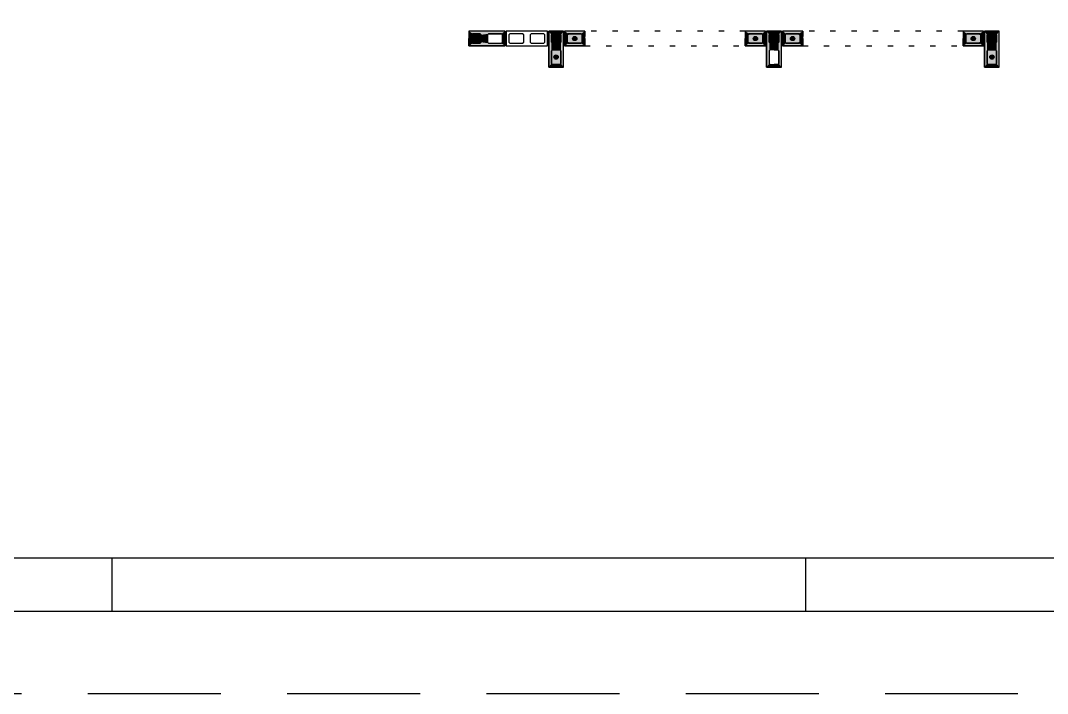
# Model space of a CAD drawing. Extents: x -1.9 to 86, y -1.5 to 61.
# Drawn here: x 19.28 to 38.6, y -1.55 to 11.12 of the extents above; entities that cross this region are included whole.
import ezdxf

# ---------------------------------------------------------------- set-up
doc = ezdxf.new("R2010")
doc.units = 0
doc.header["$MEASUREMENT"] = 0
doc.linetypes.add('ESTILO_TQS_0002', pattern=[0.4, 0.1, -0.3])
doc.linetypes.add('HIDDEN', pattern=[0.375, 0.25, -0.125])
doc.layers.get('0').update_dxf_attribs({"linetype": 'CONTINUOUS'})
doc.layers.get('Defpoints').update_dxf_attribs({"linetype": 'CONTINUOUS'})
for name, color, linetype in [('ARQ_FOLHA', 7, 'CONTINUOUS'), ('PENA_01', 1, 'CONTINUOUS'), ('PENA_02', 2, 'CONTINUOUS'), ('PENA_03', 3, 'CONTINUOUS'), ('PENA_11', 252, 'CONTINUOUS'), ('PENA_21', 100, 'CONTINUOUS'), ('PENA_23', 50, 'CONTINUOUS')]:
    doc.layers.add(name, color=color, linetype=linetype)

# ---------------------------------------------------------------- blocks, each defined once
blk = doc.blocks.new('FOLHA A1 - 841 X 594')
at = {"layer": 'ARQ_FOLHA', "color": 1}
for p, q in [((-631, 10), (-631, 0)), ((-500.5, 10), (-500.5, 0))]:
    blk.add_line(p, q, dxfattribs=at)
for points in [[(-841, 0), (0, 0), (0, 594), (-841, 594)], [(-816, 10), (-10, 10), (-10, 584), (-816, 584)]]:
    blk.add_lwpolyline(points, close=True, dxfattribs=at)
at = {"layer": 'Defpoints', "color": 8, "linetype": 'HIDDEN', "ltscale": 100}
blk.add_lwpolyline([(-860.5, 609.5), (-860.5, -15.5), (19.5, -15.5), (19.5, 609.5)], close=True, dxfattribs=at)
blk = doc.blocks.new('*U24')
blk.add_blockref('FOLHA A1 - 841 X 594', (0, 0))

msp = doc.modelspace()

# ---------------------------------------------------------------- linework, layer by layer
at = {"layer": 'PENA_01', "linetype": 'Continuous'}
for points in [[(27.789, 10.691), (27.929, 10.691), (27.949, 10.711), (27.949, 10.851), (27.929, 10.871), (27.789, 10.871), (27.769, 10.851), (27.769, 10.711), (27.789, 10.691)], [(28.089, 10.691), (28.329, 10.691), (28.349, 10.711), (28.349, 10.851), (28.329, 10.871), (28.089, 10.871), (28.069, 10.851), (28.069, 10.711), (28.089, 10.691)], [(28.749, 10.851), (28.729, 10.871), (28.489, 10.871), (28.469, 10.851), (28.469, 10.711), (28.489, 10.691), (28.729, 10.691), (28.749, 10.711), (28.749, 10.851)], [(29.149, 10.851), (29.129, 10.871), (28.889, 10.871), (28.869, 10.851), (28.869, 10.711), (28.889, 10.691), (29.129, 10.691), (29.149, 10.711), (29.149, 10.851)], [(29.269, 10.851), (29.269, 10.711), (29.289, 10.691), (29.429, 10.691), (29.449, 10.711), (29.449, 10.851), (29.429, 10.871), (29.289, 10.871), (29.269, 10.851)], [(29.589, 10.691), (29.829, 10.691), (29.849, 10.711), (29.849, 10.851), (29.829, 10.871), (29.589, 10.871), (29.569, 10.851), (29.569, 10.711), (29.589, 10.691)], [(32.989, 10.691), (33.229, 10.691), (33.249, 10.711), (33.249, 10.851), (33.229, 10.871), (32.989, 10.871), (32.969, 10.851), (32.969, 10.711), (32.989, 10.691)], [(33.369, 10.851), (33.369, 10.711), (33.389, 10.691), (33.529, 10.691), (33.549, 10.711), (33.549, 10.851), (33.529, 10.871), (33.389, 10.871), (33.369, 10.851)], [(33.689, 10.691), (33.929, 10.691), (33.949, 10.711), (33.949, 10.851), (33.929, 10.871), (33.689, 10.871), (33.669, 10.851), (33.669, 10.711), (33.689, 10.691)], [(37.089, 10.691), (37.329, 10.691), (37.349, 10.711), (37.349, 10.851), (37.329, 10.871), (37.089, 10.871), (37.069, 10.851), (37.069, 10.711), (37.089, 10.691)], [(37.469, 10.851), (37.469, 10.711), (37.489, 10.691), (37.629, 10.691), (37.649, 10.711), (37.649, 10.851), (37.629, 10.871), (37.489, 10.871), (37.469, 10.851)], [(29.269, 10.551), (29.269, 10.311), (29.289, 10.291), (29.429, 10.291), (29.449, 10.311), (29.449, 10.551), (29.429, 10.571), (29.289, 10.571), (29.269, 10.551)], [(33.369, 10.551), (33.369, 10.311), (33.389, 10.291), (33.529, 10.291), (33.549, 10.311), (33.549, 10.551), (33.529, 10.571), (33.389, 10.571), (33.369, 10.551)], [(37.469, 10.551), (37.469, 10.311), (37.489, 10.291), (37.629, 10.291), (37.649, 10.311), (37.649, 10.551), (37.629, 10.571), (37.489, 10.571), (37.469, 10.551)]]:
    msp.add_lwpolyline(points, dxfattribs=at)
at = {"layer": 'PENA_02', "linetype": 'Continuous'}
for points in [[(27.719, 10.641), (28.399, 10.641), (28.399, 10.921), (27.719, 10.921), (27.719, 10.641)], [(29.199, 10.921), (28.419, 10.921), (28.419, 10.641), (29.199, 10.641), (29.199, 10.921)], [(29.219, 10.921), (29.219, 10.241), (29.499, 10.241), (29.499, 10.921), (29.219, 10.921)], [(29.519, 10.641), (29.899, 10.641), (29.899, 10.921), (29.519, 10.921), (29.519, 10.641)], [(32.919, 10.641), (33.299, 10.641), (33.299, 10.921), (32.919, 10.921), (32.919, 10.641)], [(33.319, 10.921), (33.319, 10.241), (33.599, 10.241), (33.599, 10.921), (33.319, 10.921)], [(33.619, 10.641), (33.999, 10.641), (33.999, 10.921), (33.619, 10.921), (33.619, 10.641)], [(37.019, 10.641), (37.399, 10.641), (37.399, 10.921), (37.019, 10.921), (37.019, 10.641)], [(37.419, 10.921), (37.419, 10.241), (37.699, 10.241), (37.699, 10.921), (37.419, 10.921)]]:
    msp.add_lwpolyline(points, dxfattribs=at)
at = {"layer": 'PENA_03', "linetype": 'Continuous'}
for points in [[(27.949, 10.711), (27.929, 10.691), (27.789, 10.691), (27.769, 10.711), (27.769, 10.851), (27.789, 10.871), (27.929, 10.871), (27.949, 10.851), (27.949, 10.711)], [(29.449, 10.711), (29.429, 10.691), (29.289, 10.691), (29.269, 10.711), (29.269, 10.851), (29.289, 10.871), (29.429, 10.871), (29.449, 10.851), (29.449, 10.711)], [(29.849, 10.711), (29.829, 10.691), (29.589, 10.691), (29.569, 10.711), (29.569, 10.851), (29.589, 10.871), (29.829, 10.871), (29.849, 10.851), (29.849, 10.711)], [(33.249, 10.711), (33.229, 10.691), (32.989, 10.691), (32.969, 10.711), (32.969, 10.851), (32.989, 10.871), (33.229, 10.871), (33.249, 10.851), (33.249, 10.711)], [(33.549, 10.711), (33.529, 10.691), (33.389, 10.691), (33.369, 10.711), (33.369, 10.851), (33.389, 10.871), (33.529, 10.871), (33.549, 10.851), (33.549, 10.711)], [(33.949, 10.711), (33.929, 10.691), (33.689, 10.691), (33.669, 10.711), (33.669, 10.851), (33.689, 10.871), (33.929, 10.871), (33.949, 10.851), (33.949, 10.711)], [(37.349, 10.711), (37.329, 10.691), (37.089, 10.691), (37.069, 10.711), (37.069, 10.851), (37.089, 10.871), (37.329, 10.871), (37.349, 10.851), (37.349, 10.711)], [(37.649, 10.711), (37.629, 10.691), (37.489, 10.691), (37.469, 10.711), (37.469, 10.851), (37.489, 10.871), (37.629, 10.871), (37.649, 10.851), (37.649, 10.711)], [(29.289, 10.291), (29.269, 10.311), (29.269, 10.551), (29.289, 10.571), (29.429, 10.571), (29.449, 10.551), (29.449, 10.311), (29.429, 10.291), (29.289, 10.291)], [(37.489, 10.291), (37.469, 10.311), (37.469, 10.551), (37.489, 10.571), (37.629, 10.571), (37.649, 10.551), (37.649, 10.311), (37.629, 10.291), (37.489, 10.291)]]:
    msp.add_lwpolyline(points, dxfattribs=at)
at = {"layer": 'PENA_03', "linetype": 'ESTILO_TQS_0002'}
for points in [[(29.899, 10.921), (29.899, 10.641), (32.919, 10.641), (32.919, 10.921), (29.899, 10.921)], [(33.999, 10.921), (33.999, 10.641), (37.019, 10.641), (37.019, 10.921), (33.999, 10.921)]]:
    msp.add_lwpolyline(points, dxfattribs=at)
at = {"layer": 'PENA_03', "linetype": 'Continuous'}
for centre in [(27.859, 10.781), (29.359, 10.781), (29.709, 10.781), (33.109, 10.781), (33.459, 10.781), (33.809, 10.781), (37.209, 10.781), (37.559, 10.781), (29.359, 10.431), (37.559, 10.431)]:
    msp.add_circle(centre, 0.04, dxfattribs=at)
for points in [[(27.899, 10.781), (27.839, 10.816), (27.822, 10.795)], [(27.899, 10.781), (27.822, 10.795), (27.822, 10.768)], [(27.899, 10.781), (27.822, 10.768), (27.839, 10.747)], [(27.899, 10.781), (27.866, 10.821), (27.839, 10.816)], [(27.899, 10.781), (27.839, 10.747), (27.866, 10.742)], [(27.899, 10.781), (27.89, 10.807), (27.866, 10.821)], [(27.899, 10.781), (27.866, 10.742), (27.89, 10.756)], [(27.899, 10.781), (27.89, 10.756), (27.899, 10.781)], [(29.399, 10.781), (29.339, 10.816), (29.322, 10.795)], [(29.399, 10.781), (29.322, 10.795), (29.322, 10.768)], [(29.399, 10.781), (29.322, 10.768), (29.339, 10.747)], [(29.399, 10.781), (29.366, 10.821), (29.339, 10.816)], [(29.399, 10.781), (29.339, 10.747), (29.366, 10.742)], [(29.399, 10.781), (29.39, 10.807), (29.366, 10.821)], [(29.399, 10.781), (29.366, 10.742), (29.39, 10.756)], [(29.399, 10.781), (29.39, 10.756), (29.399, 10.781)], [(29.749, 10.781), (29.689, 10.816), (29.672, 10.795)], [(29.749, 10.781), (29.672, 10.795), (29.672, 10.768)], [(29.749, 10.781), (29.672, 10.768), (29.689, 10.747)], [(29.749, 10.781), (29.716, 10.821), (29.689, 10.816)], [(29.749, 10.781), (29.689, 10.747), (29.716, 10.742)], [(29.749, 10.781), (29.74, 10.807), (29.716, 10.821)], [(29.749, 10.781), (29.716, 10.742), (29.74, 10.756)], [(29.749, 10.781), (29.74, 10.756), (29.749, 10.781)], [(33.149, 10.781), (33.089, 10.816), (33.072, 10.795)], [(33.149, 10.781), (33.072, 10.795), (33.072, 10.768)], [(33.149, 10.781), (33.072, 10.768), (33.089, 10.747)], [(33.149, 10.781), (33.116, 10.821), (33.089, 10.816)], [(33.149, 10.781), (33.089, 10.747), (33.116, 10.742)], [(33.149, 10.781), (33.14, 10.807), (33.116, 10.821)], [(33.149, 10.781), (33.116, 10.742), (33.14, 10.756)], [(33.149, 10.781), (33.14, 10.756), (33.149, 10.781)], [(33.499, 10.781), (33.439, 10.816), (33.422, 10.795)], [(33.499, 10.781), (33.422, 10.795), (33.422, 10.768)], [(33.499, 10.781), (33.422, 10.768), (33.439, 10.747)], [(33.499, 10.781), (33.466, 10.821), (33.439, 10.816)], [(33.499, 10.781), (33.439, 10.747), (33.466, 10.742)], [(33.499, 10.781), (33.49, 10.807), (33.466, 10.821)], [(33.499, 10.781), (33.466, 10.742), (33.49, 10.756)], [(33.499, 10.781), (33.49, 10.756), (33.499, 10.781)], [(33.849, 10.781), (33.789, 10.816), (33.772, 10.795)], [(33.849, 10.781), (33.772, 10.795), (33.772, 10.768)], [(33.849, 10.781), (33.772, 10.768), (33.789, 10.747)], [(33.849, 10.781), (33.816, 10.821), (33.789, 10.816)], [(33.849, 10.781), (33.789, 10.747), (33.816, 10.742)], [(33.849, 10.781), (33.84, 10.807), (33.816, 10.821)], [(33.849, 10.781), (33.816, 10.742), (33.84, 10.756)], [(33.849, 10.781), (33.84, 10.756), (33.849, 10.781)], [(37.249, 10.781), (37.189, 10.816), (37.172, 10.795)], [(37.249, 10.781), (37.172, 10.795), (37.172, 10.768)], [(37.249, 10.781), (37.172, 10.768), (37.189, 10.747)], [(37.249, 10.781), (37.216, 10.821), (37.189, 10.816)], [(37.249, 10.781), (37.189, 10.747), (37.216, 10.742)], [(37.249, 10.781), (37.24, 10.807), (37.216, 10.821)], [(37.249, 10.781), (37.216, 10.742), (37.24, 10.756)], [(37.249, 10.781), (37.24, 10.756), (37.249, 10.781)], [(37.599, 10.781), (37.539, 10.816), (37.522, 10.795)], [(37.599, 10.781), (37.522, 10.795), (37.522, 10.768)], [(37.599, 10.781), (37.522, 10.768), (37.539, 10.747)], [(37.599, 10.781), (37.566, 10.821), (37.539, 10.816)], [(37.599, 10.781), (37.539, 10.747), (37.566, 10.742)], [(37.599, 10.781), (37.59, 10.807), (37.566, 10.821)], [(37.599, 10.781), (37.566, 10.742), (37.59, 10.756)], [(37.599, 10.781), (37.59, 10.756), (37.599, 10.781)], [(29.399, 10.431), (29.339, 10.466), (29.322, 10.445)], [(29.399, 10.431), (29.322, 10.445), (29.322, 10.418)], [(29.399, 10.431), (29.366, 10.471), (29.339, 10.466)], [(29.399, 10.431), (29.39, 10.457), (29.366, 10.471)], [(37.599, 10.431), (37.539, 10.466), (37.522, 10.445)], [(37.599, 10.431), (37.522, 10.445), (37.522, 10.418)], [(37.599, 10.431), (37.566, 10.471), (37.539, 10.466)], [(37.599, 10.431), (37.59, 10.457), (37.566, 10.471)], [(29.399, 10.431), (29.322, 10.418), (29.339, 10.397)], [(29.399, 10.431), (29.339, 10.397), (29.366, 10.392)], [(29.399, 10.431), (29.366, 10.392), (29.39, 10.406)], [(29.399, 10.431), (29.39, 10.406), (29.399, 10.431)], [(37.599, 10.431), (37.522, 10.418), (37.539, 10.397)], [(37.599, 10.431), (37.539, 10.397), (37.566, 10.392)], [(37.599, 10.431), (37.566, 10.392), (37.59, 10.406)], [(37.599, 10.431), (37.59, 10.406), (37.599, 10.431)]]:
    msp.add_solid(points, dxfattribs=at)
at = {"layer": 'PENA_11', "linetype": 'Continuous'}
for points in [[(27.949, 10.711), (27.769, 10.851), (27.789, 10.871)], [(27.949, 10.711), (27.769, 10.711), (27.769, 10.851)], [(27.949, 10.711), (27.789, 10.871), (27.929, 10.871)], [(27.949, 10.711), (27.929, 10.871), (27.949, 10.851)], [(27.949, 10.711), (27.949, 10.851), (27.949, 10.711)], [(29.449, 10.711), (29.269, 10.851), (29.289, 10.871)], [(29.449, 10.711), (29.269, 10.711), (29.269, 10.851)], [(29.449, 10.711), (29.289, 10.871), (29.429, 10.871)], [(29.449, 10.711), (29.429, 10.871), (29.449, 10.851)], [(29.449, 10.711), (29.449, 10.851), (29.449, 10.711)], [(29.849, 10.711), (29.569, 10.851), (29.589, 10.871)], [(29.849, 10.711), (29.569, 10.711), (29.569, 10.851)], [(29.849, 10.711), (29.589, 10.871), (29.829, 10.871)], [(29.849, 10.711), (29.829, 10.871), (29.849, 10.851)], [(29.849, 10.711), (29.849, 10.851), (29.849, 10.711)], [(33.249, 10.711), (32.969, 10.851), (32.989, 10.871)], [(33.249, 10.711), (32.969, 10.711), (32.969, 10.851)], [(33.249, 10.711), (32.989, 10.871), (33.229, 10.871)], [(33.249, 10.711), (33.229, 10.871), (33.249, 10.851)], [(33.249, 10.711), (33.249, 10.851), (33.249, 10.711)], [(33.549, 10.711), (33.369, 10.851), (33.389, 10.871)], [(33.549, 10.711), (33.369, 10.711), (33.369, 10.851)], [(33.549, 10.711), (33.389, 10.871), (33.529, 10.871)], [(33.549, 10.711), (33.529, 10.871), (33.549, 10.851)], [(33.549, 10.711), (33.549, 10.851), (33.549, 10.711)], [(33.949, 10.711), (33.669, 10.851), (33.689, 10.871)], [(33.949, 10.711), (33.669, 10.711), (33.669, 10.851)], [(33.949, 10.711), (33.689, 10.871), (33.929, 10.871)], [(33.949, 10.711), (33.929, 10.871), (33.949, 10.851)], [(33.949, 10.711), (33.949, 10.851), (33.949, 10.711)], [(37.349, 10.711), (37.069, 10.851), (37.089, 10.871)], [(37.349, 10.711), (37.069, 10.711), (37.069, 10.851)], [(37.349, 10.711), (37.089, 10.871), (37.329, 10.871)], [(37.349, 10.711), (37.329, 10.871), (37.349, 10.851)], [(37.349, 10.711), (37.349, 10.851), (37.349, 10.711)], [(37.649, 10.711), (37.469, 10.851), (37.489, 10.871)], [(37.649, 10.711), (37.469, 10.711), (37.469, 10.851)], [(37.649, 10.711), (37.489, 10.871), (37.629, 10.871)], [(37.649, 10.711), (37.629, 10.871), (37.649, 10.851)], [(37.649, 10.711), (37.649, 10.851), (37.649, 10.711)], [(27.949, 10.711), (27.789, 10.691), (27.769, 10.711)], [(27.949, 10.711), (27.929, 10.691), (27.789, 10.691)], [(29.449, 10.711), (29.289, 10.691), (29.269, 10.711)], [(29.449, 10.711), (29.429, 10.691), (29.289, 10.691)], [(29.849, 10.711), (29.589, 10.691), (29.569, 10.711)], [(29.849, 10.711), (29.829, 10.691), (29.589, 10.691)], [(33.249, 10.711), (32.989, 10.691), (32.969, 10.711)], [(33.249, 10.711), (33.229, 10.691), (32.989, 10.691)], [(33.549, 10.711), (33.389, 10.691), (33.369, 10.711)], [(33.549, 10.711), (33.529, 10.691), (33.389, 10.691)], [(33.949, 10.711), (33.689, 10.691), (33.669, 10.711)], [(33.949, 10.711), (33.929, 10.691), (33.689, 10.691)], [(37.349, 10.711), (37.089, 10.691), (37.069, 10.711)], [(37.349, 10.711), (37.329, 10.691), (37.089, 10.691)], [(37.649, 10.711), (37.489, 10.691), (37.469, 10.711)], [(37.649, 10.711), (37.629, 10.691), (37.489, 10.691)], [(29.289, 10.291), (29.269, 10.551), (29.289, 10.571)], [(29.289, 10.291), (29.269, 10.311), (29.269, 10.551)], [(29.289, 10.291), (29.289, 10.571), (29.429, 10.571)], [(29.289, 10.291), (29.429, 10.571), (29.449, 10.551)], [(29.289, 10.291), (29.449, 10.551), (29.449, 10.311)], [(37.489, 10.291), (37.469, 10.551), (37.489, 10.571)], [(37.489, 10.291), (37.469, 10.311), (37.469, 10.551)], [(37.489, 10.291), (37.489, 10.571), (37.629, 10.571)], [(37.489, 10.291), (37.629, 10.571), (37.649, 10.551)], [(37.489, 10.291), (37.649, 10.551), (37.649, 10.311)], [(29.289, 10.291), (29.449, 10.311), (29.429, 10.291)], [(29.289, 10.291), (29.429, 10.291), (29.289, 10.291)], [(37.489, 10.291), (37.649, 10.311), (37.629, 10.291)], [(37.489, 10.291), (37.629, 10.291), (37.489, 10.291)]]:
    msp.add_solid(points, dxfattribs=at)
at = {"layer": 'PENA_21', "linetype": 'Continuous'}
for points in [[(27.719, 10.781), (27.769, 10.781), (27.769, 10.851), (27.789, 10.871), (27.929, 10.871), (27.949, 10.851), (27.949, 10.781), (28.069, 10.781), (28.069, 10.851), (28.089, 10.871), (28.329, 10.871), (28.349, 10.851), (28.349, 10.781), (28.399, 10.781), (28.399, 10.921), (27.719, 10.921), (27.719, 10.781)], [(29.359, 10.921), (29.359, 10.871), (29.289, 10.871), (29.269, 10.851), (29.269, 10.711), (29.289, 10.691), (29.359, 10.691), (29.359, 10.571), (29.289, 10.571), (29.269, 10.551), (29.269, 10.311), (29.289, 10.291), (29.359, 10.291), (29.359, 10.241), (29.219, 10.241), (29.219, 10.921), (29.359, 10.921)], [(29.359, 10.921), (29.359, 10.871), (29.429, 10.871), (29.449, 10.851), (29.449, 10.711), (29.429, 10.691), (29.359, 10.691), (29.359, 10.571), (29.429, 10.571), (29.449, 10.551), (29.449, 10.311), (29.429, 10.291), (29.359, 10.291), (29.359, 10.241), (29.499, 10.241), (29.499, 10.921), (29.359, 10.921)], [(33.459, 10.921), (33.459, 10.871), (33.389, 10.871), (33.369, 10.851), (33.369, 10.711), (33.389, 10.691), (33.459, 10.691), (33.459, 10.571), (33.389, 10.571), (33.369, 10.551), (33.369, 10.311), (33.389, 10.291), (33.459, 10.291), (33.459, 10.241), (33.319, 10.241), (33.319, 10.921), (33.459, 10.921)], [(33.459, 10.921), (33.459, 10.871), (33.529, 10.871), (33.549, 10.851), (33.549, 10.711), (33.529, 10.691), (33.459, 10.691), (33.459, 10.571), (33.529, 10.571), (33.549, 10.551), (33.549, 10.311), (33.529, 10.291), (33.459, 10.291), (33.459, 10.241), (33.599, 10.241), (33.599, 10.921), (33.459, 10.921)], [(37.559, 10.921), (37.559, 10.871), (37.489, 10.871), (37.469, 10.851), (37.469, 10.711), (37.489, 10.691), (37.559, 10.691), (37.559, 10.571), (37.489, 10.571), (37.469, 10.551), (37.469, 10.311), (37.489, 10.291), (37.559, 10.291), (37.559, 10.241), (37.419, 10.241), (37.419, 10.921), (37.559, 10.921)], [(37.559, 10.921), (37.559, 10.871), (37.629, 10.871), (37.649, 10.851), (37.649, 10.711), (37.629, 10.691), (37.559, 10.691), (37.559, 10.571), (37.629, 10.571), (37.649, 10.551), (37.649, 10.311), (37.629, 10.291), (37.559, 10.291), (37.559, 10.241), (37.699, 10.241), (37.699, 10.921), (37.559, 10.921)], [(27.719, 10.781), (27.769, 10.781), (27.769, 10.711), (27.789, 10.691), (27.929, 10.691), (27.949, 10.711), (27.949, 10.781), (28.069, 10.781), (28.069, 10.711), (28.089, 10.691), (28.329, 10.691), (28.349, 10.711), (28.349, 10.781), (28.399, 10.781), (28.399, 10.641), (27.719, 10.641), (27.719, 10.781)]]:
    msp.add_lwpolyline(points, dxfattribs=at)
for points in [[(28.399, 10.921), (27.719, 10.921), (27.789, 10.871)], [(27.719, 10.921), (27.719, 10.781), (27.769, 10.781)], [(27.719, 10.921), (27.769, 10.781), (27.769, 10.851)], [(27.719, 10.921), (27.769, 10.851), (27.789, 10.871)], [(28.399, 10.921), (27.789, 10.871), (27.929, 10.871)], [(28.399, 10.921), (27.929, 10.871), (27.949, 10.851)], [(28.399, 10.921), (27.949, 10.851), (28.089, 10.871)], [(27.949, 10.851), (28.069, 10.851), (28.089, 10.871)], [(27.949, 10.851), (27.949, 10.781), (28.069, 10.781)], [(27.949, 10.851), (28.069, 10.781), (28.069, 10.851)], [(28.399, 10.921), (28.089, 10.871), (28.329, 10.871)], [(28.399, 10.921), (28.329, 10.871), (28.349, 10.851)], [(28.399, 10.921), (28.349, 10.851), (28.399, 10.781)], [(28.399, 10.781), (28.349, 10.851), (28.349, 10.781)], [(29.289, 10.871), (29.269, 10.851), (29.219, 10.921)], [(29.289, 10.871), (29.219, 10.921), (29.359, 10.921)], [(29.219, 10.921), (29.269, 10.851), (29.219, 10.241)], [(29.219, 10.241), (29.269, 10.851), (29.269, 10.311)], [(29.269, 10.311), (29.269, 10.851), (29.269, 10.711)], [(29.289, 10.871), (29.359, 10.921), (29.359, 10.871)], [(29.499, 10.921), (29.359, 10.921), (29.429, 10.871)], [(29.429, 10.871), (29.359, 10.921), (29.359, 10.871)], [(29.449, 10.851), (29.499, 10.921), (29.429, 10.871)], [(29.499, 10.241), (29.499, 10.921), (29.449, 10.851)], [(29.449, 10.711), (29.499, 10.241), (29.449, 10.851)], [(33.389, 10.871), (33.369, 10.851), (33.319, 10.921)], [(33.389, 10.871), (33.319, 10.921), (33.459, 10.921)], [(33.319, 10.921), (33.369, 10.851), (33.319, 10.241)], [(33.319, 10.241), (33.369, 10.851), (33.369, 10.311)], [(33.369, 10.311), (33.369, 10.851), (33.369, 10.711)], [(33.389, 10.871), (33.459, 10.921), (33.459, 10.871)], [(33.599, 10.921), (33.459, 10.921), (33.529, 10.871)], [(33.529, 10.871), (33.459, 10.921), (33.459, 10.871)], [(33.549, 10.851), (33.599, 10.921), (33.529, 10.871)], [(33.599, 10.241), (33.599, 10.921), (33.549, 10.851)], [(33.549, 10.711), (33.599, 10.241), (33.549, 10.851)], [(37.489, 10.871), (37.469, 10.851), (37.419, 10.921)], [(37.489, 10.871), (37.419, 10.921), (37.559, 10.921)], [(37.419, 10.921), (37.469, 10.851), (37.419, 10.241)], [(37.419, 10.241), (37.469, 10.851), (37.469, 10.311)], [(37.469, 10.311), (37.469, 10.851), (37.469, 10.711)], [(37.489, 10.871), (37.559, 10.921), (37.559, 10.871)], [(37.699, 10.921), (37.559, 10.921), (37.629, 10.871)], [(37.629, 10.871), (37.559, 10.921), (37.559, 10.871)], [(37.649, 10.851), (37.699, 10.921), (37.629, 10.871)], [(37.699, 10.241), (37.699, 10.921), (37.649, 10.851)], [(37.649, 10.711), (37.699, 10.241), (37.649, 10.851)], [(27.719, 10.641), (27.719, 10.781), (27.769, 10.781)], [(27.719, 10.641), (27.769, 10.781), (27.769, 10.711)], [(27.719, 10.641), (27.769, 10.711), (27.789, 10.691)], [(28.399, 10.641), (27.719, 10.641), (27.789, 10.691)], [(28.399, 10.641), (27.789, 10.691), (27.929, 10.691)], [(28.399, 10.641), (27.929, 10.691), (27.949, 10.711)], [(27.949, 10.711), (27.949, 10.781), (28.069, 10.781)], [(27.949, 10.711), (28.069, 10.781), (28.069, 10.711)], [(28.399, 10.641), (27.949, 10.711), (28.089, 10.691)], [(27.949, 10.711), (28.069, 10.711), (28.089, 10.691)], [(28.399, 10.641), (28.089, 10.691), (28.329, 10.691)], [(28.399, 10.641), (28.329, 10.691), (28.349, 10.711)], [(28.399, 10.641), (28.349, 10.711), (28.399, 10.781)], [(28.399, 10.781), (28.349, 10.711), (28.349, 10.781)], [(29.269, 10.311), (29.269, 10.551), (29.269, 10.711)], [(29.289, 10.691), (29.269, 10.551), (29.269, 10.711)], [(29.289, 10.691), (29.289, 10.571), (29.269, 10.551)], [(29.359, 10.691), (29.289, 10.571), (29.289, 10.691)], [(29.359, 10.691), (29.359, 10.571), (29.289, 10.571)], [(29.359, 10.691), (29.429, 10.571), (29.429, 10.691)], [(29.359, 10.691), (29.359, 10.571), (29.429, 10.571)], [(29.429, 10.691), (29.449, 10.551), (29.449, 10.711)], [(29.429, 10.571), (29.449, 10.551), (29.429, 10.691)], [(29.449, 10.551), (29.499, 10.241), (29.449, 10.711)], [(33.369, 10.311), (33.369, 10.551), (33.369, 10.711)], [(33.389, 10.691), (33.369, 10.551), (33.369, 10.711)], [(33.389, 10.691), (33.389, 10.571), (33.369, 10.551)], [(33.459, 10.691), (33.389, 10.571), (33.389, 10.691)], [(33.459, 10.691), (33.459, 10.571), (33.389, 10.571)], [(33.459, 10.691), (33.529, 10.571), (33.529, 10.691)], [(33.459, 10.691), (33.459, 10.571), (33.529, 10.571)], [(33.529, 10.691), (33.549, 10.551), (33.549, 10.711)], [(33.529, 10.571), (33.549, 10.551), (33.529, 10.691)], [(33.549, 10.551), (33.599, 10.241), (33.549, 10.711)], [(37.469, 10.311), (37.469, 10.551), (37.469, 10.711)], [(37.489, 10.691), (37.469, 10.551), (37.469, 10.711)], [(37.489, 10.691), (37.489, 10.571), (37.469, 10.551)], [(37.559, 10.691), (37.489, 10.571), (37.489, 10.691)], [(37.559, 10.691), (37.559, 10.571), (37.489, 10.571)], [(37.559, 10.691), (37.629, 10.571), (37.629, 10.691)], [(37.559, 10.691), (37.559, 10.571), (37.629, 10.571)], [(37.629, 10.691), (37.649, 10.551), (37.649, 10.711)], [(37.629, 10.571), (37.649, 10.551), (37.629, 10.691)], [(37.649, 10.551), (37.699, 10.241), (37.649, 10.711)], [(29.449, 10.551), (29.449, 10.311), (29.499, 10.241)], [(33.549, 10.551), (33.549, 10.311), (33.599, 10.241)], [(37.649, 10.551), (37.649, 10.311), (37.699, 10.241)], [(29.289, 10.291), (29.219, 10.241), (29.269, 10.311)], [(29.359, 10.241), (29.219, 10.241), (29.289, 10.291)], [(29.359, 10.291), (29.359, 10.241), (29.289, 10.291)], [(29.429, 10.291), (29.359, 10.291), (29.499, 10.241)], [(29.359, 10.291), (29.359, 10.241), (29.499, 10.241)], [(29.449, 10.311), (29.429, 10.291), (29.499, 10.241)], [(33.389, 10.291), (33.319, 10.241), (33.369, 10.311)], [(33.459, 10.241), (33.319, 10.241), (33.389, 10.291)], [(33.459, 10.291), (33.459, 10.241), (33.389, 10.291)], [(33.529, 10.291), (33.459, 10.291), (33.599, 10.241)], [(33.459, 10.291), (33.459, 10.241), (33.599, 10.241)], [(33.549, 10.311), (33.529, 10.291), (33.599, 10.241)], [(37.489, 10.291), (37.419, 10.241), (37.469, 10.311)], [(37.559, 10.241), (37.419, 10.241), (37.489, 10.291)], [(37.559, 10.291), (37.559, 10.241), (37.489, 10.291)], [(37.629, 10.291), (37.559, 10.291), (37.699, 10.241)], [(37.559, 10.291), (37.559, 10.241), (37.699, 10.241)], [(37.649, 10.311), (37.629, 10.291), (37.699, 10.241)]]:
    msp.add_solid(points, dxfattribs=at)
at = {"layer": 'PENA_23', "linetype": 'Continuous'}
for points in [[(29.849, 10.781), (29.899, 10.781), (29.899, 10.921), (29.519, 10.921), (29.519, 10.781), (29.569, 10.781), (29.569, 10.851), (29.589, 10.871), (29.829, 10.871), (29.849, 10.851), (29.849, 10.781)], [(33.249, 10.781), (33.299, 10.781), (33.299, 10.921), (32.919, 10.921), (32.919, 10.781), (32.969, 10.781), (32.969, 10.851), (32.989, 10.871), (33.229, 10.871), (33.249, 10.851), (33.249, 10.781)], [(33.949, 10.781), (33.999, 10.781), (33.999, 10.921), (33.619, 10.921), (33.619, 10.781), (33.669, 10.781), (33.669, 10.851), (33.689, 10.871), (33.929, 10.871), (33.949, 10.851), (33.949, 10.781)], [(37.349, 10.781), (37.399, 10.781), (37.399, 10.921), (37.019, 10.921), (37.019, 10.781), (37.069, 10.781), (37.069, 10.851), (37.089, 10.871), (37.329, 10.871), (37.349, 10.851), (37.349, 10.781)], [(29.849, 10.781), (29.899, 10.781), (29.899, 10.641), (29.519, 10.641), (29.519, 10.781), (29.569, 10.781), (29.569, 10.711), (29.589, 10.691), (29.829, 10.691), (29.849, 10.711), (29.849, 10.781)], [(33.249, 10.781), (33.299, 10.781), (33.299, 10.641), (32.919, 10.641), (32.919, 10.781), (32.969, 10.781), (32.969, 10.711), (32.989, 10.691), (33.229, 10.691), (33.249, 10.711), (33.249, 10.781)], [(33.949, 10.781), (33.999, 10.781), (33.999, 10.641), (33.619, 10.641), (33.619, 10.781), (33.669, 10.781), (33.669, 10.711), (33.689, 10.691), (33.929, 10.691), (33.949, 10.711), (33.949, 10.781)], [(37.349, 10.781), (37.399, 10.781), (37.399, 10.641), (37.019, 10.641), (37.019, 10.781), (37.069, 10.781), (37.069, 10.711), (37.089, 10.691), (37.329, 10.691), (37.349, 10.711), (37.349, 10.781)]]:
    msp.add_lwpolyline(points, dxfattribs=at)
for points in [[(29.899, 10.921), (29.519, 10.921), (29.589, 10.871)], [(29.519, 10.921), (29.519, 10.781), (29.569, 10.781)], [(29.519, 10.921), (29.569, 10.781), (29.569, 10.851)], [(29.519, 10.921), (29.569, 10.851), (29.589, 10.871)], [(29.899, 10.921), (29.589, 10.871), (29.829, 10.871)], [(29.899, 10.921), (29.829, 10.871), (29.849, 10.851)], [(29.899, 10.921), (29.849, 10.851), (29.899, 10.781)], [(29.899, 10.781), (29.849, 10.851), (29.849, 10.781)], [(33.299, 10.921), (32.919, 10.921), (32.989, 10.871)], [(32.919, 10.921), (32.919, 10.781), (32.969, 10.781)], [(32.919, 10.921), (32.969, 10.781), (32.969, 10.851)], [(32.919, 10.921), (32.969, 10.851), (32.989, 10.871)], [(33.299, 10.921), (32.989, 10.871), (33.229, 10.871)], [(33.299, 10.921), (33.229, 10.871), (33.249, 10.851)], [(33.299, 10.921), (33.249, 10.851), (33.299, 10.781)], [(33.299, 10.781), (33.249, 10.851), (33.249, 10.781)], [(33.999, 10.921), (33.619, 10.921), (33.689, 10.871)], [(33.619, 10.921), (33.619, 10.781), (33.669, 10.781)], [(33.619, 10.921), (33.669, 10.781), (33.669, 10.851)], [(33.619, 10.921), (33.669, 10.851), (33.689, 10.871)], [(33.999, 10.921), (33.689, 10.871), (33.929, 10.871)], [(33.999, 10.921), (33.929, 10.871), (33.949, 10.851)], [(33.999, 10.921), (33.949, 10.851), (33.999, 10.781)], [(33.999, 10.781), (33.949, 10.851), (33.949, 10.781)], [(37.399, 10.921), (37.019, 10.921), (37.089, 10.871)], [(37.019, 10.921), (37.019, 10.781), (37.069, 10.781)], [(37.019, 10.921), (37.069, 10.781), (37.069, 10.851)], [(37.019, 10.921), (37.069, 10.851), (37.089, 10.871)], [(37.399, 10.921), (37.089, 10.871), (37.329, 10.871)], [(37.399, 10.921), (37.329, 10.871), (37.349, 10.851)], [(37.399, 10.921), (37.349, 10.851), (37.399, 10.781)], [(37.399, 10.781), (37.349, 10.851), (37.349, 10.781)], [(29.519, 10.641), (29.519, 10.781), (29.569, 10.781)], [(29.519, 10.641), (29.569, 10.781), (29.569, 10.711)], [(29.519, 10.641), (29.569, 10.711), (29.589, 10.691)], [(29.899, 10.641), (29.519, 10.641), (29.589, 10.691)], [(29.899, 10.641), (29.589, 10.691), (29.829, 10.691)], [(29.899, 10.641), (29.829, 10.691), (29.849, 10.711)], [(29.899, 10.641), (29.849, 10.711), (29.899, 10.781)], [(29.899, 10.781), (29.849, 10.711), (29.849, 10.781)], [(32.919, 10.641), (32.919, 10.781), (32.969, 10.781)], [(32.919, 10.641), (32.969, 10.781), (32.969, 10.711)], [(32.919, 10.641), (32.969, 10.711), (32.989, 10.691)], [(33.299, 10.641), (32.919, 10.641), (32.989, 10.691)], [(33.299, 10.641), (32.989, 10.691), (33.229, 10.691)], [(33.299, 10.641), (33.229, 10.691), (33.249, 10.711)], [(33.299, 10.641), (33.249, 10.711), (33.299, 10.781)], [(33.299, 10.781), (33.249, 10.711), (33.249, 10.781)], [(33.619, 10.641), (33.619, 10.781), (33.669, 10.781)], [(33.619, 10.641), (33.669, 10.781), (33.669, 10.711)], [(33.619, 10.641), (33.669, 10.711), (33.689, 10.691)], [(33.999, 10.641), (33.619, 10.641), (33.689, 10.691)], [(33.999, 10.641), (33.689, 10.691), (33.929, 10.691)], [(33.999, 10.641), (33.929, 10.691), (33.949, 10.711)], [(33.999, 10.641), (33.949, 10.711), (33.999, 10.781)], [(33.999, 10.781), (33.949, 10.711), (33.949, 10.781)], [(37.019, 10.641), (37.019, 10.781), (37.069, 10.781)], [(37.019, 10.641), (37.069, 10.781), (37.069, 10.711)], [(37.019, 10.641), (37.069, 10.711), (37.089, 10.691)], [(37.399, 10.641), (37.019, 10.641), (37.089, 10.691)], [(37.399, 10.641), (37.089, 10.691), (37.329, 10.691)], [(37.399, 10.641), (37.329, 10.691), (37.349, 10.711)], [(37.399, 10.641), (37.349, 10.711), (37.399, 10.781)], [(37.399, 10.781), (37.349, 10.711), (37.349, 10.781)]]:
    msp.add_solid(points, dxfattribs=at)

# ---------------------------------------------------------------- block references
at = {"xscale": 0.09999999999999938, "yscale": 0.09999999999999938, "zscale": 0.09999999999999938}
msp.add_blockref('*U24', (84.1, 0.003), dxfattribs=at)

doc.saveas('drawing.dxf')
